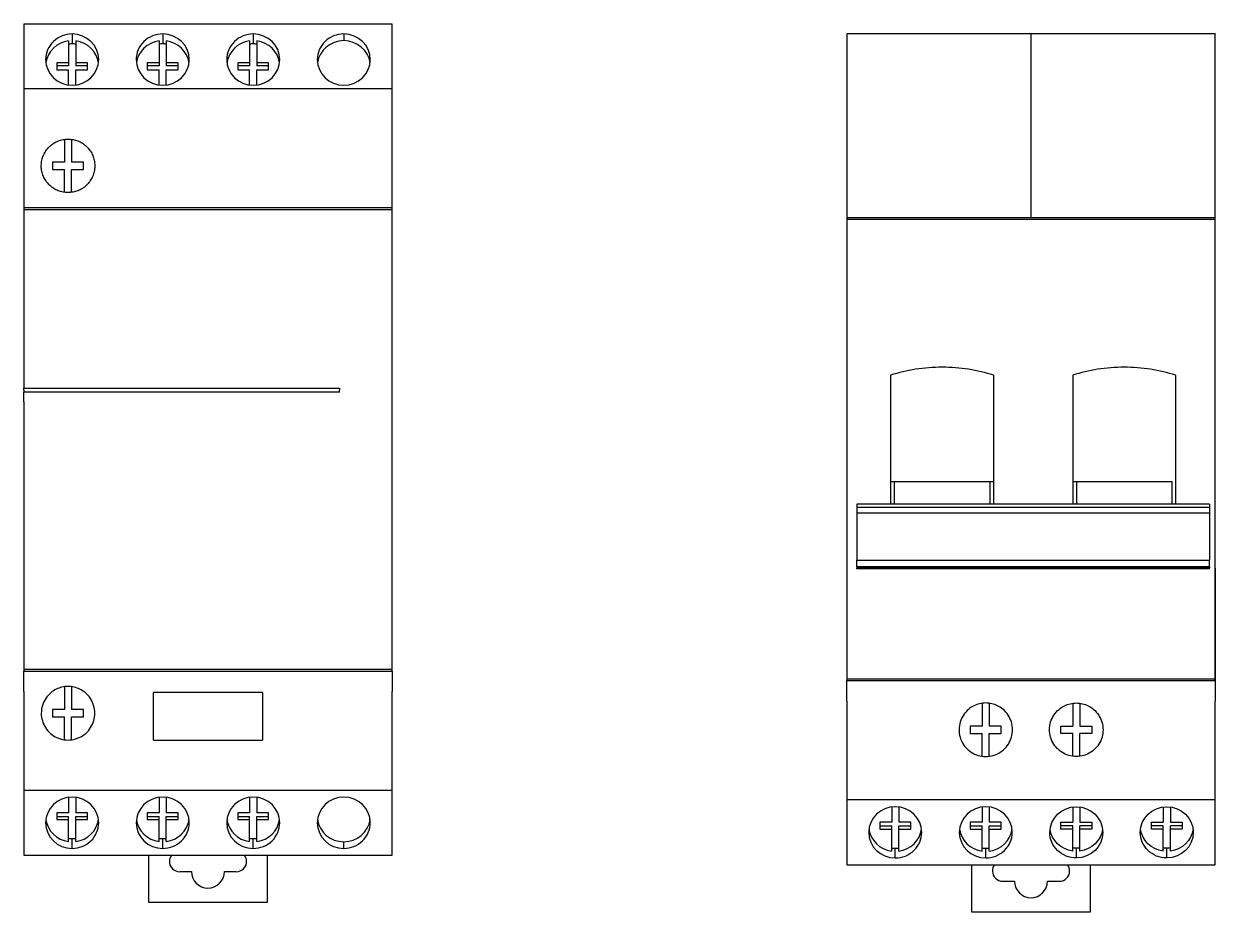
# Model space of a CAD drawing. Header units: millimetres. Extents: x 3609 to 5941, y 2453 to 3731.
# Drawn here: x 4790.5 to 4901.5, y 3361.7 to 3444.4 of the extents above; entities that cross this region are included whole.
import ezdxf

# ---------------------------------------------------------------- set-up
doc = ezdxf.new("R2010")
doc.units = ezdxf.units.MM

msp = doc.modelspace()

# ---------------------------------------------------------------- linework, layer by layer
for p, q in [((4790.54, 3444.37), (4790.54, 3438.34)), ((4790.54, 3444.37), (4824.83, 3444.37)), ((4824.83, 3438.34), (4824.83, 3444.37)), ((4795.04, 3443.42), (4795.04, 3442.51)), ((4803.47, 3443.42), (4803.47, 3442.51)), ((4811.9, 3443.42), (4811.9, 3442.51)), ((4820.33, 3443.42), (4820.33, 3442.8)), ((4867.17, 3443.48), (4867.17, 3437.44)), ((4867.17, 3443.48), (4901.46, 3443.48)), ((4901.46, 3437.44), (4901.46, 3443.48)), ((4794.71, 3442.78), (4794.71, 3440.75)), ((4795.38, 3442.78), (4795.38, 3440.75)), ((4803.13, 3442.78), (4803.13, 3440.75)), ((4803.8, 3442.78), (4803.8, 3440.75)), ((4811.56, 3442.78), (4811.56, 3440.75)), ((4812.23, 3442.78), (4812.23, 3440.75)), ((4794.71, 3440.75), (4793.61, 3440.75)), ((4793.61, 3440.75), (4793.61, 3440.1)), ((4794.71, 3440.75), (4794.71, 3440.45)), ((4795.38, 3440.75), (4795.38, 3440.45)), ((4796.48, 3440.75), (4795.38, 3440.75)), ((4796.48, 3440.1), (4796.48, 3440.75)), ((4803.13, 3440.75), (4802.03, 3440.75)), ((4802.03, 3440.75), (4802.03, 3440.1)), ((4803.13, 3440.75), (4803.13, 3440.45)), ((4803.8, 3440.75), (4803.8, 3440.45)), ((4804.91, 3440.75), (4803.8, 3440.75)), ((4804.91, 3440.1), (4804.91, 3440.75)), ((4811.56, 3440.75), (4810.46, 3440.75)), ((4810.46, 3440.75), (4810.46, 3440.1)), ((4811.56, 3440.75), (4811.56, 3440.45)), ((4812.23, 3440.75), (4812.23, 3440.45)), ((4813.33, 3440.75), (4812.23, 3440.75)), ((4813.33, 3440.1), (4813.33, 3440.75)), ((4794.71, 3440.45), (4793.61, 3440.45)), ((4793.61, 3440.1), (4794.71, 3440.1)), ((4794.71, 3438.68), (4794.71, 3440.1)), ((4796.48, 3440.45), (4795.38, 3440.45)), ((4795.38, 3440.1), (4796.48, 3440.1)), ((4795.38, 3438.68), (4795.38, 3440.1)), ((4803.13, 3440.45), (4802.03, 3440.45)), ((4802.03, 3440.1), (4803.13, 3440.1)), ((4803.13, 3438.68), (4803.13, 3440.1)), ((4804.91, 3440.45), (4803.8, 3440.45)), ((4803.8, 3440.1), (4804.91, 3440.1)), ((4803.8, 3438.68), (4803.8, 3440.1)), ((4811.56, 3440.45), (4810.46, 3440.45)), ((4810.46, 3440.1), (4811.56, 3440.1)), ((4811.56, 3438.68), (4811.56, 3440.1)), ((4813.33, 3440.45), (4812.23, 3440.45)), ((4812.23, 3440.1), (4813.33, 3440.1)), ((4812.23, 3438.68), (4812.23, 3440.1)), ((4790.54, 3438.34), (4790.54, 3427.23)), ((4790.54, 3438.34), (4824.83, 3438.34)), ((4824.83, 3427.23), (4824.83, 3438.34)), ((4867.17, 3437.44), (4867.17, 3426.33)), ((4901.46, 3426.33), (4901.46, 3437.44)), ((4792.8, 3432.82), (4792.88, 3432.9)), ((4792.88, 3432.9), (4792.97, 3432.98)), ((4792.97, 3432.98), (4793.05, 3433.06)), ((4793.05, 3433.06), (4793.15, 3433.13)), ((4793.15, 3433.13), (4793.24, 3433.2)), ((4793.24, 3433.2), (4793.34, 3433.27)), ((4793.34, 3433.27), (4793.44, 3433.32)), ((4793.44, 3433.32), (4793.54, 3433.38)), ((4793.54, 3433.38), (4793.65, 3433.43)), ((4793.65, 3433.43), (4793.75, 3433.47)), ((4793.75, 3433.47), (4793.86, 3433.51)), ((4793.86, 3433.51), (4793.97, 3433.55)), ((4793.97, 3433.55), (4794.08, 3433.58)), ((4794.08, 3433.58), (4794.2, 3433.6)), ((4794.2, 3433.6), (4794.31, 3433.62)), ((4794.31, 3433.62), (4794.43, 3433.63)), ((4794.32, 3433.62), (4794.32, 3431.49)), ((4794.43, 3433.63), (4794.54, 3433.64)), ((4794.54, 3433.64), (4794.66, 3433.64)), ((4794.66, 3433.64), (4794.78, 3433.64)), ((4794.78, 3433.64), (4794.89, 3433.63)), ((4794.89, 3433.63), (4795.01, 3433.62)), ((4794.99, 3433.62), (4794.99, 3431.49)), ((4795.01, 3433.62), (4795.12, 3433.6)), ((4795.12, 3433.6), (4795.24, 3433.58)), ((4795.24, 3433.58), (4795.35, 3433.55)), ((4795.35, 3433.55), (4795.46, 3433.51)), ((4795.46, 3433.51), (4795.57, 3433.47)), ((4795.57, 3433.47), (4795.68, 3433.43)), ((4795.68, 3433.43), (4795.79, 3433.38)), ((4795.79, 3433.38), (4795.89, 3433.32)), ((4795.89, 3433.32), (4795.99, 3433.26)), ((4795.99, 3433.26), (4796.09, 3433.19)), ((4796.09, 3433.19), (4796.18, 3433.12)), ((4796.18, 3433.12), (4796.27, 3433.05)), ((4796.27, 3433.05), (4796.36, 3432.97)), ((4796.36, 3432.97), (4796.45, 3432.89)), ((4796.45, 3432.89), (4796.53, 3432.8)), ((4792.23, 3431.68), (4792.25, 3431.8)), ((4792.25, 3431.8), (4792.29, 3431.91)), ((4792.29, 3431.91), (4792.32, 3432.02)), ((4792.32, 3432.02), (4792.37, 3432.13)), ((4792.37, 3432.13), (4792.42, 3432.23)), ((4792.42, 3432.23), (4792.47, 3432.34)), ((4792.47, 3432.34), (4792.53, 3432.44)), ((4792.53, 3432.44), (4792.59, 3432.54)), ((4792.59, 3432.54), (4792.66, 3432.63)), ((4792.66, 3432.63), (4792.73, 3432.73)), ((4792.73, 3432.73), (4792.8, 3432.82)), ((4796.53, 3432.8), (4796.6, 3432.71)), ((4796.6, 3432.71), (4796.67, 3432.62)), ((4796.67, 3432.62), (4796.74, 3432.52)), ((4796.74, 3432.52), (4796.8, 3432.42)), ((4796.8, 3432.42), (4796.86, 3432.32)), ((4796.86, 3432.32), (4796.91, 3432.22)), ((4796.91, 3432.22), (4796.96, 3432.11)), ((4796.96, 3432.11), (4797, 3432)), ((4797, 3432), (4797.04, 3431.89)), ((4797.04, 3431.89), (4797.07, 3431.78)), ((4797.07, 3431.78), (4797.1, 3431.67)), ((4792.17, 3431.21), (4792.18, 3431.33)), ((4792.17, 3431.1), (4792.17, 3431.21)), ((4792.17, 3430.98), (4792.17, 3431.1)), ((4792.19, 3430.86), (4792.17, 3430.98)), ((4792.18, 3431.33), (4792.19, 3431.45)), ((4792.19, 3431.45), (4792.2, 3431.57)), ((4792.2, 3430.75), (4792.19, 3430.86)), ((4792.2, 3431.57), (4792.23, 3431.68)), ((4792.22, 3430.63), (4792.2, 3430.75)), ((4792.25, 3430.52), (4792.22, 3430.63)), ((4793.22, 3431.49), (4793.22, 3430.82)), ((4794.32, 3431.49), (4793.22, 3431.49)), ((4793.22, 3430.82), (4794.32, 3430.82)), ((4794.32, 3428.69), (4794.32, 3430.82)), ((4796.1, 3431.49), (4794.99, 3431.49)), ((4794.99, 3428.69), (4794.99, 3430.82)), ((4794.99, 3430.82), (4796.1, 3430.82)), ((4796.1, 3430.82), (4796.1, 3431.49)), ((4797.09, 3430.63), (4797.06, 3430.51)), ((4797.11, 3430.74), (4797.09, 3430.63)), ((4797.1, 3431.67), (4797.12, 3431.55)), ((4797.13, 3430.86), (4797.11, 3430.74)), ((4797.12, 3431.55), (4797.13, 3431.44)), ((4797.13, 3431.44), (4797.14, 3431.32)), ((4797.14, 3430.97), (4797.13, 3430.86)), ((4797.14, 3431.32), (4797.15, 3431.2)), ((4797.15, 3431.09), (4797.14, 3430.97)), ((4797.15, 3431.2), (4797.15, 3431.09)), ((4792.28, 3430.4), (4792.25, 3430.52)), ((4792.32, 3430.29), (4792.28, 3430.4)), ((4792.37, 3430.19), (4792.32, 3430.29)), ((4792.41, 3430.08), (4792.37, 3430.19)), ((4792.47, 3429.98), (4792.41, 3430.08)), ((4792.52, 3429.87), (4792.47, 3429.98)), ((4792.59, 3429.78), (4792.52, 3429.87)), ((4792.65, 3429.68), (4792.59, 3429.78)), ((4792.72, 3429.59), (4792.65, 3429.68)), ((4792.8, 3429.5), (4792.72, 3429.59)), ((4796.59, 3429.59), (4796.52, 3429.5)), ((4796.67, 3429.68), (4796.59, 3429.59)), ((4796.73, 3429.78), (4796.67, 3429.68)), ((4796.79, 3429.87), (4796.73, 3429.78)), ((4796.85, 3429.98), (4796.79, 3429.87)), ((4796.9, 3430.08), (4796.85, 3429.98)), ((4796.95, 3430.18), (4796.9, 3430.08)), ((4796.99, 3430.29), (4796.95, 3430.18)), ((4797.03, 3430.4), (4796.99, 3430.29)), ((4797.06, 3430.51), (4797.03, 3430.4)), ((4792.88, 3429.41), (4792.8, 3429.5)), ((4792.96, 3429.33), (4792.88, 3429.41)), ((4793.05, 3429.25), (4792.96, 3429.33)), ((4793.14, 3429.18), (4793.05, 3429.25)), ((4793.23, 3429.11), (4793.14, 3429.18)), ((4793.33, 3429.05), (4793.23, 3429.11)), ((4793.43, 3428.99), (4793.33, 3429.05)), ((4793.53, 3428.93), (4793.43, 3428.99)), ((4793.64, 3428.88), (4793.53, 3428.93)), ((4793.75, 3428.84), (4793.64, 3428.88)), ((4793.86, 3428.8), (4793.75, 3428.84)), ((4793.97, 3428.76), (4793.86, 3428.8)), ((4794.08, 3428.73), (4793.97, 3428.76)), ((4794.19, 3428.71), (4794.08, 3428.73)), ((4794.31, 3428.69), (4794.19, 3428.71)), ((4794.43, 3428.68), (4794.31, 3428.69)), ((4794.54, 3428.67), (4794.43, 3428.68)), ((4794.66, 3428.66), (4794.54, 3428.67)), ((4794.78, 3428.67), (4794.66, 3428.66)), ((4794.89, 3428.68), (4794.78, 3428.67)), ((4795.01, 3428.69), (4794.89, 3428.68)), ((4795.12, 3428.71), (4795.01, 3428.69)), ((4795.24, 3428.73), (4795.12, 3428.71)), ((4795.35, 3428.76), (4795.24, 3428.73)), ((4795.46, 3428.8), (4795.35, 3428.76)), ((4795.57, 3428.84), (4795.46, 3428.8)), ((4795.68, 3428.88), (4795.57, 3428.84)), ((4795.78, 3428.93), (4795.68, 3428.88)), ((4795.89, 3428.99), (4795.78, 3428.93)), ((4795.99, 3429.05), (4795.89, 3428.99)), ((4796.08, 3429.11), (4795.99, 3429.05)), ((4796.18, 3429.18), (4796.08, 3429.11)), ((4796.27, 3429.25), (4796.18, 3429.18)), ((4796.36, 3429.33), (4796.27, 3429.25)), ((4796.44, 3429.41), (4796.36, 3429.33)), ((4796.52, 3429.5), (4796.44, 3429.41)), ((4790.54, 3427.23), (4790.54, 3427.08)), ((4824.83, 3427.23), (4790.54, 3427.23)), ((4790.54, 3427.08), (4790.54, 3410.47)), ((4790.54, 3427.08), (4824.83, 3427.08)), ((4824.83, 3427.08), (4824.83, 3427.23)), ((4824.83, 3409.18), (4824.83, 3427.08)), ((4867.17, 3426.33), (4867.17, 3383.37)), ((4867.17, 3426.33), (4867.17, 3426.19)), ((4901.46, 3426.33), (4867.17, 3426.33)), ((4867.17, 3426.19), (4901.46, 3426.19)), ((4867.55, 3426.19), (4901.46, 3426.19)), ((4901.46, 3426.19), (4901.46, 3426.33)), ((4901.46, 3408.28), (4901.46, 3426.19)), ((4871.24, 3411.67), (4871.24, 3404.85)), ((4880.82, 3411.67), (4880.82, 3404.85)), ((4888.19, 3411.67), (4888.19, 3404.85)), ((4897.77, 3411.67), (4897.77, 3404.85)), ((4790.54, 3410.28), (4790.54, 3410.47)), ((4790.54, 3410.47), (4819.94, 3410.47)), ((4790.54, 3410.28), (4790.54, 3410.09)), ((4819.94, 3410.09), (4790.54, 3410.09)), ((4790.54, 3409.18), (4790.54, 3410.09)), ((4819.94, 3410.47), (4819.94, 3410.28)), ((4819.94, 3410.09), (4819.94, 3410.28)), ((4790.54, 3409.18), (4790.54, 3384.27)), ((4824.83, 3384.27), (4824.83, 3409.18)), ((4901.46, 3383.37), (4901.46, 3408.28)), ((4871.24, 3404.85), (4871.24, 3399.65)), ((4880.82, 3404.85), (4880.82, 3399.65)), ((4888.19, 3404.85), (4888.19, 3399.65)), ((4897.77, 3404.85), (4897.77, 3399.65)), ((4871.24, 3401.77), (4871.58, 3401.77)), ((4871.58, 3401.77), (4880.48, 3401.77)), ((4871.58, 3401.77), (4871.58, 3399.65)), ((4880.48, 3401.77), (4880.82, 3401.77)), ((4880.48, 3401.77), (4880.48, 3399.65)), ((4888.19, 3401.77), (4888.53, 3401.77)), ((4888.53, 3401.77), (4897.43, 3401.77)), ((4888.53, 3401.77), (4888.53, 3399.65)), ((4897.43, 3401.77), (4897.43, 3399.65)), ((4868.08, 3399.65), (4868.08, 3399.39)), ((4900.93, 3399.65), (4868.08, 3399.65)), ((4900.93, 3399.65), (4900.93, 3399.39)), ((4868.08, 3399.39), (4868.08, 3398.85)), ((4868.08, 3399.39), (4900.93, 3399.39)), ((4868.08, 3398.85), (4868.08, 3394.44)), ((4868.08, 3398.85), (4900.93, 3398.85)), ((4900.93, 3399.39), (4900.93, 3398.85)), ((4900.93, 3398.85), (4900.93, 3394.44)), ((4868.08, 3393.84), (4868.08, 3394.44)), ((4868.08, 3394.44), (4900.93, 3394.44)), ((4900.93, 3393.84), (4900.93, 3394.44)), ((4868.08, 3393.84), (4868.08, 3393.71)), ((4900.93, 3393.84), (4868.08, 3393.84)), ((4900.93, 3393.71), (4868.08, 3393.71)), ((4868.08, 3393.63), (4868.08, 3393.71)), ((4900.93, 3393.63), (4868.08, 3393.63)), ((4900.93, 3393.84), (4900.93, 3393.71)), ((4900.93, 3393.63), (4900.93, 3393.71)), ((4901.46, 3393.7), (4901.46, 3383.09)), ((4824.83, 3384.27), (4790.54, 3384.27)), ((4790.54, 3384.27), (4790.54, 3384.13)), ((4790.54, 3382.22), (4790.54, 3384.13)), ((4790.54, 3384.13), (4824.83, 3384.13)), ((4824.83, 3384.13), (4824.83, 3384.27)), ((4824.83, 3384.13), (4824.83, 3382.22)), ((4901.46, 3383.37), (4867.17, 3383.37)), ((4867.17, 3383.37), (4867.17, 3383.24)), ((4867.17, 3381.32), (4867.17, 3383.24)), ((4867.17, 3383.24), (4901.46, 3383.24)), ((4901.46, 3383.24), (4901.46, 3383.37)), ((4901.46, 3383.24), (4901.46, 3381.32)), ((4790.54, 3382.22), (4790.54, 3373.02)), ((4792.8, 3381.86), (4792.68, 3381.72)), ((4792.92, 3381.98), (4792.8, 3381.86)), ((4793.05, 3382.1), (4792.92, 3381.98)), ((4793.19, 3382.22), (4793.05, 3382.1)), ((4793.31, 3382.3), (4793.19, 3382.22)), ((4793.43, 3382.37), (4793.31, 3382.3)), ((4793.56, 3382.44), (4793.43, 3382.37)), ((4793.69, 3382.5), (4793.56, 3382.44)), ((4793.82, 3382.55), (4793.69, 3382.5)), ((4793.96, 3382.59), (4793.82, 3382.55)), ((4794.09, 3382.63), (4793.96, 3382.59)), ((4794.23, 3382.66), (4794.09, 3382.63)), ((4794.37, 3382.68), (4794.23, 3382.66)), ((4794.32, 3382.67), (4794.32, 3380.54)), ((4794.52, 3382.69), (4794.37, 3382.68)), ((4794.66, 3382.69), (4794.52, 3382.69)), ((4794.8, 3382.69), (4794.66, 3382.69)), ((4794.94, 3382.68), (4794.8, 3382.69)), ((4795.08, 3382.66), (4794.94, 3382.68)), ((4794.99, 3382.67), (4794.99, 3380.54)), ((4795.22, 3382.63), (4795.08, 3382.66)), ((4795.36, 3382.59), (4795.22, 3382.63)), ((4795.5, 3382.55), (4795.36, 3382.59)), ((4795.63, 3382.5), (4795.5, 3382.55)), ((4795.76, 3382.44), (4795.63, 3382.5)), ((4795.89, 3382.37), (4795.76, 3382.44)), ((4796.01, 3382.3), (4795.89, 3382.37)), ((4796.13, 3382.22), (4796.01, 3382.3)), ((4796.27, 3382.1), (4796.13, 3382.22)), ((4796.4, 3381.98), (4796.27, 3382.1)), ((4796.52, 3381.86), (4796.4, 3381.98)), ((4796.64, 3381.72), (4796.52, 3381.86)), ((4802.61, 3377.71), (4802.61, 3382.12)), ((4812.76, 3382.12), (4802.61, 3382.12)), ((4812.76, 3382.12), (4812.76, 3377.71)), ((4824.83, 3373.02), (4824.83, 3382.22)), ((4792.23, 3380.75), (4792.2, 3380.58)), ((4792.28, 3380.93), (4792.23, 3380.75)), ((4792.33, 3381.1), (4792.28, 3380.93)), ((4792.4, 3381.26), (4792.33, 3381.1)), ((4792.49, 3381.42), (4792.4, 3381.26)), ((4792.58, 3381.57), (4792.49, 3381.42)), ((4792.68, 3381.72), (4792.58, 3381.57)), ((4796.74, 3381.57), (4796.64, 3381.72)), ((4796.83, 3381.42), (4796.74, 3381.57)), ((4796.91, 3381.26), (4796.83, 3381.42)), ((4796.98, 3381.1), (4796.91, 3381.26)), ((4797.04, 3380.93), (4796.98, 3381.1)), ((4797.09, 3380.75), (4797.04, 3380.93)), ((4797.12, 3380.58), (4797.09, 3380.75)), ((4867.17, 3381.32), (4867.17, 3372.13)), ((4878.75, 3380.76), (4878.63, 3380.68)), ((4878.87, 3380.83), (4878.75, 3380.76)), ((4879, 3380.9), (4878.87, 3380.83)), ((4879.13, 3380.96), (4879, 3380.9)), ((4879.26, 3381.01), (4879.13, 3380.96)), ((4879.4, 3381.05), (4879.26, 3381.01)), ((4879.53, 3381.09), (4879.4, 3381.05)), ((4879.67, 3381.12), (4879.53, 3381.09)), ((4879.81, 3381.14), (4879.67, 3381.12)), ((4879.76, 3381.13), (4879.76, 3379)), ((4879.96, 3381.15), (4879.81, 3381.14)), ((4880.1, 3381.16), (4879.96, 3381.15)), ((4880.24, 3381.15), (4880.1, 3381.16)), ((4880.38, 3381.14), (4880.24, 3381.15)), ((4880.52, 3381.12), (4880.38, 3381.14)), ((4880.43, 3381.13), (4880.43, 3379)), ((4880.66, 3381.09), (4880.52, 3381.12)), ((4880.8, 3381.05), (4880.66, 3381.09)), ((4880.94, 3381.01), (4880.8, 3381.05)), ((4881.07, 3380.96), (4880.94, 3381.01)), ((4881.2, 3380.9), (4881.07, 3380.96)), ((4881.33, 3380.83), (4881.2, 3380.9)), ((4881.45, 3380.76), (4881.33, 3380.83)), ((4881.57, 3380.68), (4881.45, 3380.76)), ((4887.06, 3380.68), (4887.18, 3380.76)), ((4887.18, 3380.76), (4887.3, 3380.83)), ((4887.3, 3380.83), (4887.43, 3380.9)), ((4887.43, 3380.9), (4887.55, 3380.96)), ((4887.55, 3380.96), (4887.69, 3381.01)), ((4887.69, 3381.01), (4887.82, 3381.05)), ((4887.82, 3381.05), (4887.96, 3381.09)), ((4887.96, 3381.09), (4888.1, 3381.12)), ((4888.1, 3381.12), (4888.24, 3381.14)), ((4888.19, 3381.13), (4888.19, 3379)), ((4888.24, 3381.14), (4888.38, 3381.15)), ((4888.38, 3381.15), (4888.53, 3381.16)), ((4888.53, 3381.16), (4888.67, 3381.15)), ((4888.67, 3381.15), (4888.81, 3381.14)), ((4888.81, 3381.14), (4888.95, 3381.12)), ((4888.86, 3381.13), (4888.86, 3379)), ((4888.95, 3381.12), (4889.09, 3381.09)), ((4889.09, 3381.09), (4889.23, 3381.05)), ((4889.23, 3381.05), (4889.37, 3381.01)), ((4889.37, 3381.01), (4889.5, 3380.96)), ((4889.5, 3380.96), (4889.63, 3380.9)), ((4889.63, 3380.9), (4889.75, 3380.83)), ((4889.75, 3380.83), (4889.88, 3380.76)), ((4889.88, 3380.76), (4890, 3380.68)), ((4901.46, 3372.13), (4901.46, 3381.32)), ((4792.18, 3380.4), (4792.17, 3380.22)), ((4792.17, 3380.22), (4792.17, 3380.04)), ((4792.17, 3380.04), (4792.19, 3379.87)), ((4792.2, 3380.58), (4792.18, 3380.4)), ((4792.19, 3379.87), (4792.22, 3379.69)), ((4792.22, 3379.69), (4792.27, 3379.52)), ((4793.22, 3380.54), (4793.22, 3379.87)), ((4794.32, 3380.54), (4793.22, 3380.54)), ((4793.22, 3379.87), (4794.32, 3379.87)), ((4794.32, 3377.74), (4794.32, 3379.87)), ((4796.1, 3380.54), (4794.99, 3380.54)), ((4794.99, 3377.74), (4794.99, 3379.87)), ((4794.99, 3379.87), (4796.1, 3379.87)), ((4796.1, 3379.87), (4796.1, 3380.54)), ((4797.05, 3379.52), (4797.1, 3379.69)), ((4797.1, 3379.69), (4797.13, 3379.87)), ((4797.14, 3380.4), (4797.12, 3380.58)), ((4797.13, 3379.87), (4797.14, 3380.04)), ((4797.15, 3380.22), (4797.14, 3380.4)), ((4797.14, 3380.04), (4797.15, 3380.22)), ((4877.84, 3379.72), (4877.77, 3379.56)), ((4877.93, 3379.88), (4877.84, 3379.72)), ((4878.02, 3380.03), (4877.93, 3379.88)), ((4878.12, 3380.18), (4878.02, 3380.03)), ((4878.24, 3380.32), (4878.12, 3380.18)), ((4878.36, 3380.45), (4878.24, 3380.32)), ((4878.49, 3380.56), (4878.36, 3380.45)), ((4878.63, 3380.68), (4878.49, 3380.56)), ((4881.71, 3380.56), (4881.57, 3380.68)), ((4881.84, 3380.45), (4881.71, 3380.56)), ((4881.96, 3380.32), (4881.84, 3380.45)), ((4882.08, 3380.18), (4881.96, 3380.32)), ((4882.18, 3380.03), (4882.08, 3380.18)), ((4882.27, 3379.88), (4882.18, 3380.03)), ((4882.35, 3379.72), (4882.27, 3379.88)), ((4882.42, 3379.56), (4882.35, 3379.72)), ((4886.2, 3379.56), (4886.27, 3379.72)), ((4886.27, 3379.72), (4886.35, 3379.88)), ((4886.35, 3379.88), (4886.45, 3380.03)), ((4886.45, 3380.03), (4886.55, 3380.18)), ((4886.55, 3380.18), (4886.66, 3380.32)), ((4886.66, 3380.32), (4886.79, 3380.45)), ((4886.79, 3380.45), (4886.92, 3380.56)), ((4886.92, 3380.56), (4887.06, 3380.68)), ((4890, 3380.68), (4890.14, 3380.56)), ((4890.14, 3380.56), (4890.27, 3380.45)), ((4890.27, 3380.45), (4890.39, 3380.32)), ((4890.39, 3380.32), (4890.5, 3380.18)), ((4890.5, 3380.18), (4890.61, 3380.03)), ((4890.61, 3380.03), (4890.7, 3379.88)), ((4890.7, 3379.88), (4890.78, 3379.72)), ((4890.78, 3379.72), (4890.85, 3379.56)), ((4792.27, 3379.52), (4792.32, 3379.35)), ((4792.32, 3379.35), (4792.39, 3379.18)), ((4792.39, 3379.18), (4792.47, 3379.02)), ((4792.47, 3379.02), (4792.56, 3378.87)), ((4792.56, 3378.87), (4792.66, 3378.72)), ((4792.66, 3378.72), (4792.77, 3378.58)), ((4792.77, 3378.58), (4792.89, 3378.45)), ((4796.43, 3378.45), (4796.55, 3378.58)), ((4796.55, 3378.58), (4796.66, 3378.72)), ((4796.66, 3378.72), (4796.76, 3378.87)), ((4796.76, 3378.87), (4796.85, 3379.02)), ((4796.85, 3379.02), (4796.93, 3379.18)), ((4796.93, 3379.18), (4797, 3379.35)), ((4797, 3379.35), (4797.05, 3379.52)), ((4877.62, 3378.86), (4877.61, 3378.68)), ((4877.61, 3378.68), (4877.61, 3378.5)), ((4877.61, 3378.5), (4877.63, 3378.33)), ((4877.64, 3379.04), (4877.62, 3378.86)), ((4877.67, 3379.21), (4877.64, 3379.04)), ((4877.72, 3379.39), (4877.67, 3379.21)), ((4877.77, 3379.56), (4877.72, 3379.39)), ((4878.66, 3379), (4878.66, 3378.33)), ((4879.76, 3379), (4878.66, 3379)), ((4881.54, 3379), (4880.43, 3379)), ((4881.54, 3378.33), (4881.54, 3379)), ((4882.48, 3379.39), (4882.42, 3379.56)), ((4882.53, 3379.21), (4882.48, 3379.39)), ((4882.56, 3379.04), (4882.53, 3379.21)), ((4882.58, 3378.86), (4882.56, 3379.04)), ((4882.57, 3378.33), (4882.58, 3378.5)), ((4882.59, 3378.68), (4882.58, 3378.86)), ((4882.58, 3378.5), (4882.59, 3378.68)), ((4886.04, 3378.86), (4886.07, 3379.04)), ((4886.04, 3378.68), (4886.04, 3378.86)), ((4886.04, 3378.5), (4886.04, 3378.68)), ((4886.06, 3378.33), (4886.04, 3378.5)), ((4886.07, 3379.04), (4886.1, 3379.21)), ((4886.1, 3379.21), (4886.14, 3379.39)), ((4886.14, 3379.39), (4886.2, 3379.56)), ((4887.09, 3379), (4888.19, 3379)), ((4887.09, 3378.33), (4887.09, 3379)), ((4888.86, 3379), (4889.96, 3379)), ((4889.96, 3379), (4889.96, 3378.33)), ((4890.85, 3379.56), (4890.91, 3379.39)), ((4890.91, 3379.39), (4890.96, 3379.21)), ((4890.96, 3379.21), (4890.99, 3379.04)), ((4890.99, 3379.04), (4891.01, 3378.86)), ((4891.01, 3378.5), (4890.99, 3378.33)), ((4891.01, 3378.86), (4891.02, 3378.68)), ((4891.02, 3378.68), (4891.01, 3378.5)), ((4792.89, 3378.45), (4793.02, 3378.33)), ((4793.02, 3378.33), (4793.16, 3378.22)), ((4793.16, 3378.22), (4793.31, 3378.11)), ((4793.31, 3378.11), (4793.46, 3378.02)), ((4793.46, 3378.02), (4793.62, 3377.94)), ((4793.62, 3377.94), (4793.78, 3377.87)), ((4793.78, 3377.87), (4793.95, 3377.82)), ((4793.95, 3377.82), (4794.13, 3377.77)), ((4794.13, 3377.77), (4794.3, 3377.74)), ((4794.3, 3377.74), (4794.48, 3377.72)), ((4794.48, 3377.72), (4794.66, 3377.71)), ((4794.66, 3377.71), (4794.84, 3377.72)), ((4794.84, 3377.72), (4795.02, 3377.74)), ((4795.02, 3377.74), (4795.19, 3377.77)), ((4795.19, 3377.77), (4795.36, 3377.82)), ((4795.36, 3377.82), (4795.53, 3377.87)), ((4795.53, 3377.87), (4795.7, 3377.94)), ((4795.7, 3377.94), (4795.86, 3378.02)), ((4795.86, 3378.02), (4796.01, 3378.11)), ((4796.01, 3378.11), (4796.16, 3378.22)), ((4796.16, 3378.22), (4796.3, 3378.33)), ((4796.3, 3378.33), (4796.43, 3378.45)), ((4802.61, 3377.71), (4812.76, 3377.71)), ((4877.63, 3378.33), (4877.66, 3378.15)), ((4877.66, 3378.15), (4877.71, 3377.98)), ((4877.71, 3377.98), (4877.76, 3377.81)), ((4877.76, 3377.81), (4877.83, 3377.64)), ((4877.83, 3377.64), (4877.91, 3377.48)), ((4877.91, 3377.48), (4878, 3377.33)), ((4878.66, 3378.33), (4879.76, 3378.33)), ((4879.76, 3376.2), (4879.76, 3378.33)), ((4880.43, 3376.2), (4880.43, 3378.33)), ((4880.43, 3378.33), (4881.54, 3378.33)), ((4882.2, 3377.33), (4882.29, 3377.48)), ((4882.29, 3377.48), (4882.37, 3377.64)), ((4882.37, 3377.64), (4882.44, 3377.81)), ((4882.44, 3377.81), (4882.49, 3377.98)), ((4882.49, 3377.98), (4882.54, 3378.15)), ((4882.54, 3378.15), (4882.57, 3378.33)), ((4886.09, 3378.15), (4886.06, 3378.33)), ((4886.13, 3377.98), (4886.09, 3378.15)), ((4886.19, 3377.81), (4886.13, 3377.98)), ((4886.26, 3377.64), (4886.19, 3377.81)), ((4886.34, 3377.48), (4886.26, 3377.64)), ((4886.43, 3377.33), (4886.34, 3377.48)), ((4888.19, 3378.33), (4887.09, 3378.33)), ((4888.19, 3376.2), (4888.19, 3378.33)), ((4888.86, 3376.2), (4888.86, 3378.33)), ((4889.96, 3378.33), (4888.86, 3378.33)), ((4890.72, 3377.48), (4890.63, 3377.33)), ((4890.8, 3377.64), (4890.72, 3377.48)), ((4890.87, 3377.81), (4890.8, 3377.64)), ((4890.92, 3377.98), (4890.87, 3377.81)), ((4890.96, 3378.15), (4890.92, 3377.98)), ((4890.99, 3378.33), (4890.96, 3378.15)), ((4878, 3377.33), (4878.1, 3377.18)), ((4878.1, 3377.18), (4878.21, 3377.04)), ((4878.21, 3377.04), (4878.33, 3376.91)), ((4878.33, 3376.91), (4878.46, 3376.79)), ((4878.46, 3376.79), (4878.6, 3376.68)), ((4878.6, 3376.68), (4878.75, 3376.57)), ((4878.75, 3376.57), (4878.9, 3376.48)), ((4878.9, 3376.48), (4879.06, 3376.4)), ((4879.06, 3376.4), (4879.23, 3376.33)), ((4879.23, 3376.33), (4879.39, 3376.28)), ((4879.39, 3376.28), (4879.57, 3376.23)), ((4880.63, 3376.23), (4880.8, 3376.28)), ((4880.8, 3376.28), (4880.97, 3376.33)), ((4880.97, 3376.33), (4881.14, 3376.4)), ((4881.14, 3376.4), (4881.3, 3376.48)), ((4881.3, 3376.48), (4881.45, 3376.57)), ((4881.45, 3376.57), (4881.6, 3376.68)), ((4881.6, 3376.68), (4881.74, 3376.79)), ((4881.74, 3376.79), (4881.87, 3376.91)), ((4881.87, 3376.91), (4881.99, 3377.04)), ((4881.99, 3377.04), (4882.1, 3377.18)), ((4882.1, 3377.18), (4882.2, 3377.33)), ((4886.53, 3377.18), (4886.43, 3377.33)), ((4886.64, 3377.04), (4886.53, 3377.18)), ((4886.76, 3376.91), (4886.64, 3377.04)), ((4886.89, 3376.79), (4886.76, 3376.91)), ((4887.03, 3376.68), (4886.89, 3376.79)), ((4887.18, 3376.57), (4887.03, 3376.68)), ((4887.33, 3376.48), (4887.18, 3376.57)), ((4887.49, 3376.4), (4887.33, 3376.48)), ((4887.65, 3376.33), (4887.49, 3376.4)), ((4887.82, 3376.28), (4887.65, 3376.33)), ((4887.99, 3376.23), (4887.82, 3376.28)), ((4889.23, 3376.28), (4889.06, 3376.23)), ((4889.4, 3376.33), (4889.23, 3376.28)), ((4889.57, 3376.4), (4889.4, 3376.33)), ((4889.73, 3376.48), (4889.57, 3376.4)), ((4889.88, 3376.57), (4889.73, 3376.48)), ((4890.03, 3376.68), (4889.88, 3376.57)), ((4890.16, 3376.79), (4890.03, 3376.68)), ((4890.29, 3376.91), (4890.16, 3376.79)), ((4890.42, 3377.04), (4890.29, 3376.91)), ((4890.53, 3377.18), (4890.42, 3377.04)), ((4890.63, 3377.33), (4890.53, 3377.18)), ((4879.57, 3376.23), (4879.74, 3376.2)), ((4879.74, 3376.2), (4879.92, 3376.18)), ((4879.92, 3376.18), (4880.1, 3376.18)), ((4880.1, 3376.18), (4880.28, 3376.18)), ((4880.28, 3376.18), (4880.46, 3376.2)), ((4880.46, 3376.2), (4880.63, 3376.23)), ((4888.17, 3376.2), (4887.99, 3376.23)), ((4888.35, 3376.18), (4888.17, 3376.2)), ((4888.53, 3376.18), (4888.35, 3376.18)), ((4888.71, 3376.18), (4888.53, 3376.18)), ((4888.89, 3376.2), (4888.71, 3376.18)), ((4889.06, 3376.23), (4888.89, 3376.2)), ((4790.54, 3373.02), (4790.54, 3366.99)), ((4824.83, 3373.02), (4790.54, 3373.02)), ((4824.83, 3366.99), (4824.83, 3373.02)), ((4794.71, 3372.37), (4794.71, 3370.95)), ((4795.38, 3372.37), (4795.38, 3370.95)), ((4803.13, 3372.37), (4803.13, 3370.95)), ((4803.8, 3372.37), (4803.8, 3370.95)), ((4811.56, 3372.37), (4811.56, 3370.95)), ((4812.23, 3372.37), (4812.23, 3370.95)), ((4867.17, 3372.13), (4867.17, 3366.1)), ((4901.46, 3372.13), (4867.17, 3372.13)), ((4901.46, 3366.1), (4901.46, 3372.13)), ((4794.71, 3370.95), (4793.61, 3370.95)), ((4793.61, 3370.95), (4793.61, 3370.31)), ((4796.48, 3370.95), (4795.38, 3370.95)), ((4796.48, 3370.31), (4796.48, 3370.95)), ((4803.13, 3370.95), (4802.03, 3370.95)), ((4802.03, 3370.95), (4802.03, 3370.31)), ((4804.91, 3370.95), (4803.8, 3370.95)), ((4804.91, 3370.31), (4804.91, 3370.95)), ((4811.56, 3370.95), (4810.46, 3370.95)), ((4810.46, 3370.95), (4810.46, 3370.31)), ((4813.33, 3370.95), (4812.23, 3370.95)), ((4813.33, 3370.31), (4813.33, 3370.95)), ((4871.34, 3371.48), (4871.34, 3370.06)), ((4872.01, 3371.48), (4872.01, 3370.06)), ((4879.76, 3371.48), (4879.76, 3370.06)), ((4880.43, 3371.48), (4880.43, 3370.06)), ((4888.19, 3371.48), (4888.19, 3370.06)), ((4888.86, 3371.48), (4888.86, 3370.06)), ((4896.62, 3371.48), (4896.62, 3370.06)), ((4897.29, 3371.48), (4897.29, 3370.06)), ((4793.61, 3370.6), (4794.71, 3370.6)), ((4793.61, 3370.31), (4794.71, 3370.31)), ((4794.71, 3370.31), (4794.71, 3370.6)), ((4794.71, 3368.27), (4794.71, 3370.31)), ((4795.38, 3370.6), (4796.48, 3370.6)), ((4795.38, 3370.31), (4795.38, 3370.6)), ((4795.38, 3370.31), (4796.48, 3370.31)), ((4795.38, 3368.27), (4795.38, 3370.31)), ((4802.03, 3370.6), (4803.13, 3370.6)), ((4802.03, 3370.31), (4803.13, 3370.31)), ((4803.13, 3370.31), (4803.13, 3370.6)), ((4803.13, 3368.27), (4803.13, 3370.31)), ((4803.8, 3370.6), (4804.91, 3370.6)), ((4803.8, 3370.31), (4803.8, 3370.6)), ((4803.8, 3370.31), (4804.91, 3370.31)), ((4803.8, 3368.27), (4803.8, 3370.31)), ((4810.46, 3370.6), (4811.56, 3370.6)), ((4810.46, 3370.31), (4811.56, 3370.31)), ((4811.56, 3370.31), (4811.56, 3370.6)), ((4811.56, 3368.27), (4811.56, 3370.31)), ((4812.23, 3370.6), (4813.33, 3370.6)), ((4812.23, 3370.31), (4812.23, 3370.6)), ((4812.23, 3370.31), (4813.33, 3370.31)), ((4812.23, 3368.27), (4812.23, 3370.31)), ((4871.34, 3370.06), (4870.23, 3370.06)), ((4870.23, 3370.06), (4870.23, 3369.41)), ((4870.23, 3369.71), (4871.34, 3369.71)), ((4871.34, 3369.41), (4871.34, 3369.71)), ((4873.11, 3370.06), (4872.01, 3370.06)), ((4872.01, 3369.71), (4873.11, 3369.71)), ((4872.01, 3369.41), (4872.01, 3369.71)), ((4873.11, 3369.41), (4873.11, 3370.06)), ((4879.76, 3370.06), (4878.66, 3370.06)), ((4878.66, 3370.06), (4878.66, 3369.41)), ((4878.66, 3369.71), (4879.76, 3369.71)), ((4879.76, 3369.41), (4879.76, 3369.71)), ((4881.54, 3370.06), (4880.43, 3370.06)), ((4880.43, 3369.71), (4881.54, 3369.71)), ((4880.43, 3369.41), (4880.43, 3369.71)), ((4881.54, 3369.41), (4881.54, 3370.06)), ((4887.09, 3370.06), (4888.19, 3370.06)), ((4887.09, 3369.41), (4887.09, 3370.06)), ((4888.19, 3369.71), (4887.09, 3369.71)), ((4888.19, 3369.41), (4888.19, 3369.71)), ((4888.86, 3370.06), (4889.96, 3370.06)), ((4889.96, 3369.71), (4888.86, 3369.71)), ((4888.86, 3369.41), (4888.86, 3369.71)), ((4889.96, 3370.06), (4889.96, 3369.41)), ((4895.52, 3370.06), (4896.62, 3370.06)), ((4895.52, 3369.41), (4895.52, 3370.06)), ((4896.62, 3369.71), (4895.52, 3369.71)), ((4896.62, 3369.41), (4896.62, 3369.71)), ((4897.29, 3370.06), (4898.39, 3370.06)), ((4898.39, 3369.71), (4897.29, 3369.71)), ((4897.29, 3369.41), (4897.29, 3369.71)), ((4898.39, 3370.06), (4898.39, 3369.41)), ((4795.04, 3367.63), (4795.04, 3368.54)), ((4803.47, 3367.63), (4803.47, 3368.54)), ((4811.9, 3367.63), (4811.9, 3368.54)), ((4870.23, 3369.41), (4871.34, 3369.41)), ((4871.34, 3367.38), (4871.34, 3369.41)), ((4872.01, 3369.41), (4873.11, 3369.41)), ((4872.01, 3367.38), (4872.01, 3369.41)), ((4878.66, 3369.41), (4879.76, 3369.41)), ((4879.76, 3367.38), (4879.76, 3369.41)), ((4880.43, 3369.41), (4881.54, 3369.41)), ((4880.43, 3367.38), (4880.43, 3369.41)), ((4888.19, 3369.41), (4887.09, 3369.41)), ((4888.19, 3367.38), (4888.19, 3369.41)), ((4888.86, 3367.38), (4888.86, 3369.41)), ((4889.96, 3369.41), (4888.86, 3369.41)), ((4896.62, 3369.41), (4895.52, 3369.41)), ((4896.62, 3367.38), (4896.62, 3369.41)), ((4897.29, 3367.38), (4897.29, 3369.41)), ((4898.39, 3369.41), (4897.29, 3369.41)), ((4820.33, 3367.63), (4820.33, 3368.25)), ((4871.67, 3366.73), (4871.67, 3367.65)), ((4880.1, 3366.73), (4880.1, 3367.65)), ((4888.53, 3366.73), (4888.53, 3367.65)), ((4896.95, 3366.73), (4896.95, 3367.65)), ((4790.54, 3366.99), (4824.83, 3366.99)), ((4802.18, 3362.58), (4802.18, 3366.99)), ((4813.19, 3366.99), (4813.19, 3362.58)), ((4805.05, 3365.46), (4806.15, 3365.46)), ((4809.22, 3365.46), (4810.32, 3365.46)), ((4867.17, 3366.1), (4901.46, 3366.1)), ((4878.81, 3361.69), (4878.81, 3366.1)), ((4889.82, 3366.1), (4889.82, 3361.69)), ((4881.68, 3364.56), (4882.78, 3364.56)), ((4885.85, 3364.56), (4886.95, 3364.56)), ((4813.19, 3362.58), (4802.18, 3362.58)), ((4889.82, 3361.69), (4878.81, 3361.69))]:
    msp.add_line(p, q)
msp.add_lwpolyline([(4884.31, 3426.33), (4884.31, 3443.48)])
for centre, radius, start, end in [((4805.05, 3366.41), 0.958, 143.1301, 180), ((4805.05, 3366.41), 0.958, 180, 270), ((4810.32, 3366.41), 0.958, 270, 0), ((4810.32, 3366.41), 0.958, 0, 36.8699), ((4807.68, 3365.46), 1.53, 180, 0), ((4881.68, 3365.52), 0.958, 143.1301, 180), ((4881.68, 3365.52), 0.958, 180, 270), ((4886.95, 3365.52), 0.958, 270, 0), ((4886.95, 3365.52), 0.958, 0, 36.8699), ((4884.31, 3364.56), 1.53, 180, 0)]:
    msp.add_arc(centre, radius, start, end)
for centre, major_axis, ratio, start_param, end_param in [((4795.04, 3441.04), (2.47, 0), 0.965926, 1.570796, 3.141593), ((4795.04, 3441.04), (2.47, 0), 0.965926, 0, 1.570796), ((4803.47, 3441.04), (2.47, 0), 0.965926, 1.570796, 3.141593), ((4803.47, 3441.04), (2.47, 0), 0.965926, 0, 1.570796), ((4811.9, 3441.04), (2.47, 0), 0.965926, 1.570796, 3.141593), ((4811.9, 3441.04), (2.47, 0), 0.965926, 0, 1.570796), ((4820.33, 3441.04), (2.47, 0), 0.965926, 1.570796, 3.141593), ((4820.33, 3441.04), (2.47, 0), 0.965926, 0, 1.570796), ((4795.04, 3440.42), (-2.47, 0), 0.965926, -1.434452, -0.130442), ((4795.04, 3440.12), (-2.47, 0), 0.965926, -1.570796, -1.434452), ((4795.04, 3440.12), (-2.47, 0), 0.965926, -1.707141, -1.570796), ((4795.04, 3440.42), (-2.47, 0), 0.965926, -3.011151, -1.707141), ((4803.47, 3440.42), (-2.47, 0), 0.965926, -1.434452, -0.130442), ((4803.47, 3440.12), (-2.47, 0), 0.965926, -1.570796, -1.434452), ((4803.47, 3440.12), (-2.47, 0), 0.965926, -1.707141, -1.570796), ((4803.47, 3440.42), (-2.47, 0), 0.965926, -3.011151, -1.707141), ((4811.9, 3440.42), (-2.47, 0), 0.965926, -1.434452, -0.130442), ((4811.9, 3440.12), (-2.47, 0), 0.965926, -1.570796, -1.434452), ((4811.9, 3440.12), (-2.47, 0), 0.965926, -1.707141, -1.570796), ((4811.9, 3440.42), (-2.47, 0), 0.965926, -3.011151, -1.707141), ((4820.33, 3440.42), (-2.47, 0), 0.965926, -1.570796, -0.130442), ((4820.33, 3440.42), (-2.47, 0), 0.965926, -3.011151, -1.570796), ((4795.04, 3441.04), (2.47, 0), 0.965926, 3.141593, 4.712389), ((4795.04, 3441.04), (2.47, 0), 0.965926, -1.570796, 0), ((4803.47, 3441.04), (2.47, 0), 0.965926, 3.141593, 4.712389), ((4803.47, 3441.04), (2.47, 0), 0.965926, -1.570796, 0), ((4811.9, 3441.04), (2.47, 0), 0.965926, 3.141593, 4.712389), ((4811.9, 3441.04), (2.47, 0), 0.965926, -1.570796, 0), ((4820.33, 3441.04), (2.47, 0), 0.965926, 3.141593, 4.712389), ((4820.33, 3441.04), (2.47, 0), 0.965926, -1.570796, 0), ((4876.03, 3406.09), (10.22, 0), 0.617722, 1.570796, 2.058304), ((4876.03, 3406.09), (10.22, 0), 0.617722, 1.083289, 1.570796), ((4892.98, 3406.09), (10.22, 0), 0.617722, 1.570796, 2.058304), ((4892.98, 3406.09), (10.22, 0), 0.617722, 1.083289, 1.570796), ((4795.04, 3370.01), (-2.47, 0), 0.965926, -1.570796, 0), ((4795.04, 3370.01), (-2.47, 0), 0.965926, 3.141593, 4.712389), ((4803.47, 3370.01), (-2.47, 0), 0.965926, -1.570796, 0), ((4803.47, 3370.01), (-2.47, 0), 0.965926, 3.141593, 4.712389), ((4811.9, 3370.01), (-2.47, 0), 0.965926, -1.570796, 0), ((4811.9, 3370.01), (-2.47, 0), 0.965926, 3.141593, 4.712389), ((4820.33, 3370.01), (-2.47, 0), 0.965926, -1.570796, 0), ((4820.33, 3370.01), (-2.47, 0), 0.965926, 3.141593, 4.712389), ((4871.67, 3369.12), (-2.47, 0), 0.965926, -1.570796, 0), ((4871.67, 3369.12), (-2.47, 0), 0.965926, 3.141593, 4.712389), ((4880.1, 3369.12), (-2.47, 0), 0.965926, -1.570796, 0), ((4880.1, 3369.12), (-2.47, 0), 0.965926, 3.141593, 4.712389), ((4795.04, 3370.01), (-2.47, 0), 0.965926, 0, 1.570796), ((4795.04, 3370.63), (2.47, 0), 0.965926, -3.011151, -1.707141), ((4795.04, 3370.01), (-2.47, 0), 0.965926, 1.570796, 3.141593), ((4795.04, 3370.63), (2.47, 0), 0.965926, -1.434452, -0.130442), ((4803.47, 3370.01), (-2.47, 0), 0.965926, 0, 1.570796), ((4803.47, 3370.63), (2.47, 0), 0.965926, -3.011151, -1.707141), ((4803.47, 3370.01), (-2.47, 0), 0.965926, 1.570796, 3.141593), ((4803.47, 3370.63), (2.47, 0), 0.965926, -1.434452, -0.130442), ((4811.9, 3370.01), (-2.47, 0), 0.965926, 0, 1.570796), ((4811.9, 3370.63), (2.47, 0), 0.965926, -3.011151, -1.707141), ((4811.9, 3370.01), (-2.47, 0), 0.965926, 1.570796, 3.141593), ((4811.9, 3370.63), (2.47, 0), 0.965926, -1.434452, -0.130442), ((4820.33, 3370.01), (-2.47, 0), 0.965926, 0, 1.570796), ((4820.33, 3370.63), (2.47, 0), 0.965926, -3.011151, -1.570796), ((4820.33, 3370.63), (2.47, 0), 0.965926, -1.570796, -0.130442), ((4820.33, 3370.01), (-2.47, 0), 0.965926, 1.570796, 3.141593), ((4795.04, 3370.93), (2.47, 0), 0.965926, -1.707141, -1.570796), ((4795.04, 3370.93), (2.47, 0), 0.965926, -1.570796, -1.434452), ((4803.47, 3370.93), (2.47, 0), 0.965926, -1.707141, -1.570796), ((4803.47, 3370.93), (2.47, 0), 0.965926, -1.570796, -1.434452), ((4811.9, 3370.93), (2.47, 0), 0.965926, -1.707141, -1.570796), ((4811.9, 3370.93), (2.47, 0), 0.965926, -1.570796, -1.434452), ((4871.67, 3369.12), (-2.47, 0), 0.965926, 0, 1.570796), ((4871.67, 3369.74), (2.47, 0), 0.965926, -3.011151, -1.707141), ((4871.67, 3369.12), (-2.47, 0), 0.965926, 1.570796, 3.141593), ((4871.67, 3369.74), (2.47, 0), 0.965926, -1.434452, -0.130442), ((4880.1, 3369.12), (-2.47, 0), 0.965926, 0, 1.570796), ((4880.1, 3369.74), (2.47, 0), 0.965926, -3.011151, -1.707141), ((4880.1, 3369.12), (-2.47, 0), 0.965926, 1.570796, 3.141593), ((4880.1, 3369.74), (2.47, 0), 0.965926, -1.434452, -0.130442), ((4871.67, 3370.03), (2.47, 0), 0.965926, -1.707141, -1.570796), ((4871.67, 3370.03), (2.47, 0), 0.965926, -1.570796, -1.434452), ((4880.1, 3370.03), (2.47, 0), 0.965926, -1.707141, -1.570796), ((4880.1, 3370.03), (2.47, 0), 0.965926, -1.570796, -1.434452)]:
    msp.add_ellipse(centre, major_axis=major_axis, ratio=ratio, start_param=start_param, end_param=end_param)
at = {"extrusion": (0, 0, -1)}
for centre, major_axis, start_param, end_param in [((4888.53, 3369.12), (2.47, 0), 3.141593, 4.712389), ((4888.53, 3369.12), (2.47, 0), -1.570796, 0), ((4896.95, 3369.12), (2.47, 0), 3.141593, 4.712389), ((4896.95, 3369.12), (2.47, 0), -1.570796, 0), ((4888.53, 3369.12), (2.47, 0), 1.570796, 3.141593), ((4888.53, 3369.74), (-2.47, 0), -1.434452, -0.130442), ((4888.53, 3369.12), (2.47, 0), 0, 1.570796), ((4888.53, 3369.74), (-2.47, 0), -3.011151, -1.707141), ((4896.95, 3369.12), (2.47, 0), 1.570796, 3.141593), ((4896.95, 3369.74), (-2.47, 0), -1.434452, -0.130442), ((4896.95, 3369.12), (2.47, 0), 0, 1.570796), ((4896.95, 3369.74), (-2.47, 0), -3.011151, -1.707141), ((4888.53, 3370.03), (-2.47, 0), -1.570796, -1.434452), ((4888.53, 3370.03), (-2.47, 0), -1.707141, -1.570796), ((4896.95, 3370.03), (-2.47, 0), -1.570796, -1.434452), ((4896.95, 3370.03), (-2.47, 0), -1.707141, -1.570796)]:
    msp.add_ellipse(centre, major_axis=major_axis, ratio=0.965926, start_param=start_param, end_param=end_param, dxfattribs=at)

doc.saveas('drawing.dxf')
